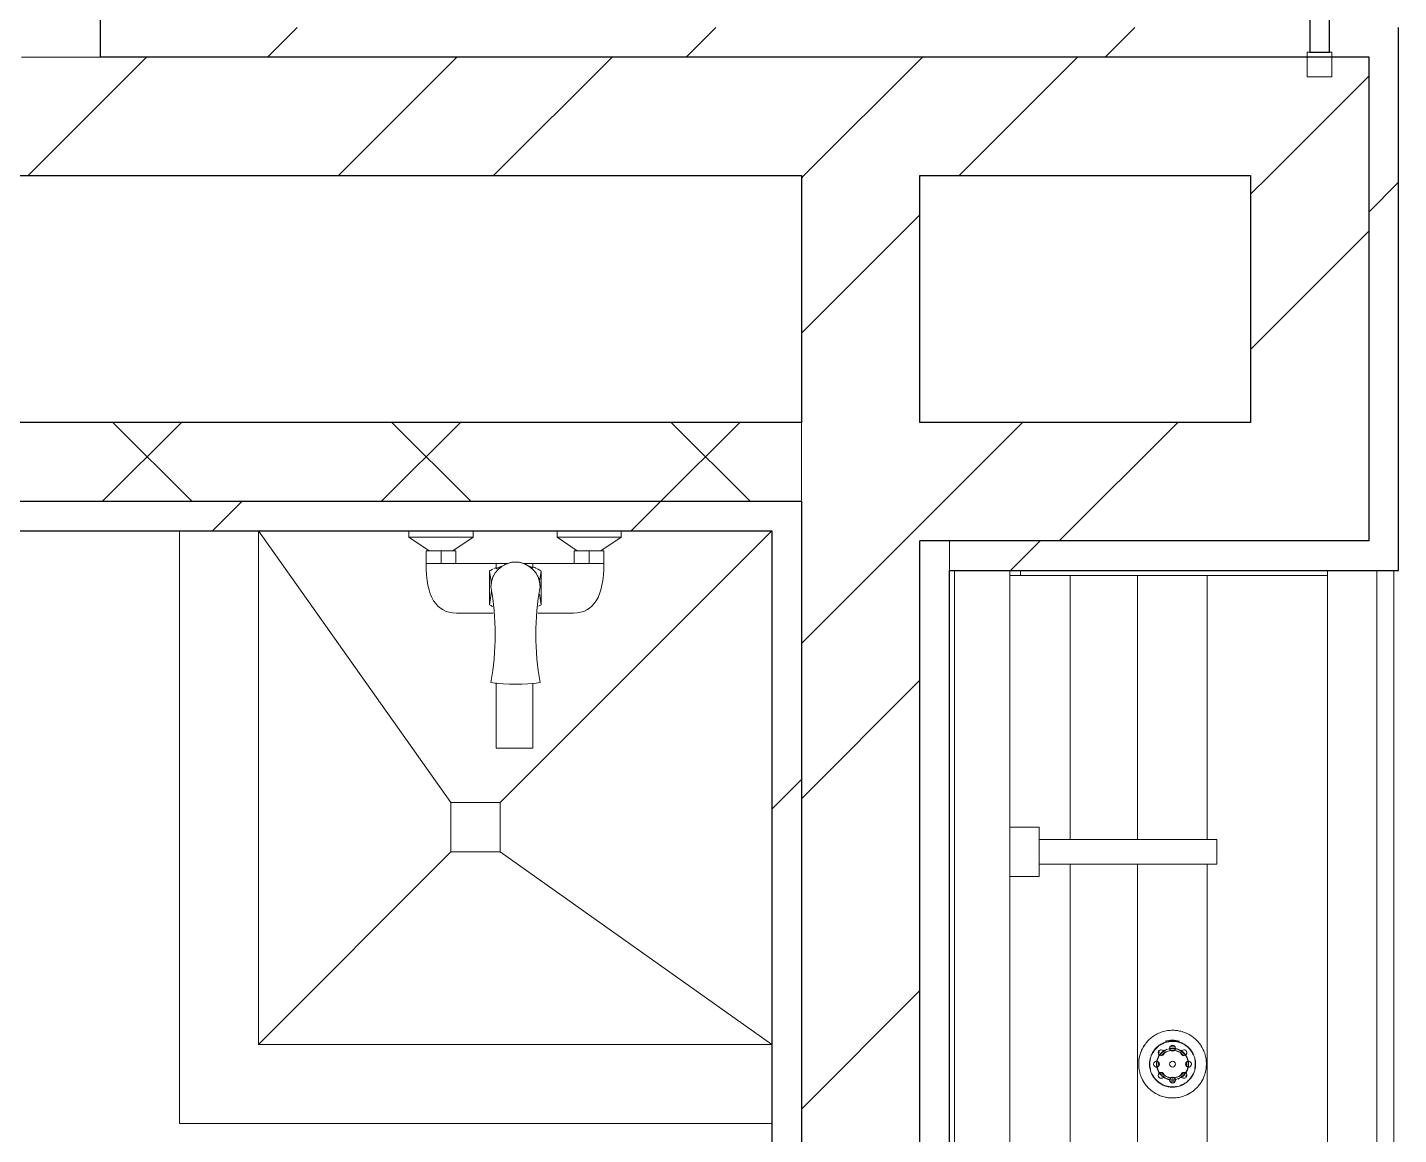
# Model space of a CAD drawing. Header units: millimetres. Extents: x -88595 to 880822, y -1054509 to -148035.
# Drawn here: x 316114 to 317503, y -273198 to -272077 of the extents above; entities that cross this region are included whole.
import ezdxf

# ---------------------------------------------------------------- set-up
doc = ezdxf.new("R2010")
doc.units = ezdxf.units.MM
for name, color, linetype, lineweight in [('Витраж', 7, 'Continuous', 9), ('Обобщенные модели', 7, 'Continuous', 18), ('Оборудование', 7, 'Continuous', 18), ('Сантехника', 7, 'Continuous', 18), ('Стены наружные', 7, 'Continuous', 18), ('Стены разрез', 7, 'Continuous', 30), ('Стены штриховка', 7, 'Continuous', 9)]:
    doc.layers.add(name, color=color, linetype=linetype, lineweight=lineweight)

# ---------------------------------------------------------------- blocks, each defined once
blk = doc.blocks.new('2 этаж')
at = {"layer": 'Витраж', "lineweight": 18}
for p, q in [((346770, 655706.5), (346745, 655706.5)), ((346745, 655706.5), (346745, 655681.5)), ((346770, 655681.5), (346770, 655706.5)), ((346745, 655681.5), (346770, 655681.5))]:
    blk.add_line(p, q, dxfattribs=at)
at = {"layer": 'Обобщенные модели'}
for p, q in [((345602.5, 655221.5), (345602.5, 654621.5)), ((345682.5, 654701.5), (345682.5, 655221.5)), ((345682.5, 655221.5), (345877.5, 654946.5)), ((346202.5, 655221.5), (345927.5, 654946.5)), ((345927.5, 654946.5), (345877.5, 654946.5)), ((345877.5, 654946.5), (345877.5, 654896.5)), ((345927.5, 654896.5), (345927.5, 654946.5)), ((345682.5, 654701.5), (345877.5, 654896.5)), ((345877.5, 654896.5), (345927.5, 654896.5)), ((345927.5, 654896.5), (346202.5, 654701.5)), ((346202.5, 654701.5), (345682.5, 654701.5)), ((345602.5, 654621.5), (346202.5, 654621.5))]:
    blk.add_line(p, q, dxfattribs=at)
at = {"layer": 'Обобщенные модели', "lineweight": 9}
for centre, radius, start, end in [((345943, 655165), 24.9, 0, 180), ((345645.7, 655116.5), 276.6, 349.8828, 10.1172), ((346240.2, 655116.5), 276.6, 169.8828, 190.1172), ((345943, 655252.2), 186, 262.307, 277.693)]:
    blk.add_arc(centre, radius, start, end, dxfattribs=at)
for points, knots in [([(345923.7, 655180.8), (345923.4, 655180.4), (345922.9, 655179.8), (345922.4, 655179.1), (345922.2, 655178.8)], [0.57142857, 0.57142857, 0.57142857, 0.57142857, 0.60714286, 0.63719083, 0.63719083, 0.63719083, 0.63719083]), ([(345929.3, 655185.9), (345929.1, 655185.7), (345928.6, 655185.4), (345928, 655184.9), (345927.4, 655184.5), (345926.9, 655184.1), (345926.5, 655183.7), (345926.3, 655183.5), (345926.2, 655183.4)], [0.365798, 0.365798, 0.365798, 0.365798, 0.3928571, 0.4107143, 0.4285714, 0.4464286, 0.4642857, 0.4733784, 0.4733784, 0.4733784, 0.4733784]), ([(345935.1, 655188.7), (345934.9, 655188.6), (345934.3, 655188.4), (345933.4, 655188), (345932.6, 655187.7), (345932.2, 655187.5), (345931.9, 655187.4)], [0.1967317, 0.1967317, 0.1967317, 0.1967317, 0.21428571, 0.25, 0.26785714, 0.28571429, 0.28571429, 0.28571429, 0.28571429]), ([(345943, 655189.9), (345942, 655189.9), (345940.5, 655189.9), (345938.6, 655189.6), (345937.6, 655189.4), (345937.2, 655189.3)], [0, 0, 0, 0, 0.0714286, 0.1071429, 0.1428571, 0.1428571, 0.1428571, 0.1428571]), ([(345948.7, 655189.3), (345948.3, 655189.4), (345947.4, 655189.6), (345945.4, 655189.9), (345944, 655189.9), (345943, 655189.9)], [0.8571429, 0.8571429, 0.8571429, 0.8571429, 0.8928571, 0.9285714, 1, 1, 1, 1]), ([(345954, 655187.4), (345953.8, 655187.5), (345953.4, 655187.7), (345952.5, 655188), (345951.7, 655188.4), (345951, 655188.6), (345950.8, 655188.7)], [0.71428571, 0.71428571, 0.71428571, 0.71428571, 0.73214286, 0.75, 0.78571429, 0.8032683, 0.8032683, 0.8032683, 0.8032683]), ([(345959.7, 655183.4), (345959.7, 655183.5), (345959.2, 655183.9), (345958.7, 655184.4), (345957.9, 655184.9), (345957.3, 655185.4), (345956.9, 655185.7), (345956.6, 655185.9)], [0.5266216, 0.5266216, 0.5266216, 0.5266216, 0.5357143, 0.5714286, 0.5892857, 0.6071429, 0.634202, 0.634202, 0.634202, 0.634202]), ([(345963.7, 655178.8), (345963.5, 655179.1), (345963.1, 655179.8), (345962.5, 655180.4), (345962.3, 655180.8)], [0.36280917, 0.36280917, 0.36280917, 0.36280917, 0.39285714, 0.42857143, 0.42857143, 0.42857143, 0.42857143]), ([(345920.7, 655176.2), (345920.5, 655175.8), (345920.1, 655174.9), (345919.7, 655173.8), (345919.4, 655173.2), (345919.4, 655173)], [0.71428571, 0.71428571, 0.71428571, 0.71428571, 0.75, 0.78571429, 0.80227909, 0.80227909, 0.80227909, 0.80227909]), ([(345966.6, 655173), (345966.5, 655173.2), (345966.3, 655173.8), (345965.8, 655174.9), (345965.4, 655175.8), (345965.2, 655176.2)], [0.19772091, 0.19772091, 0.19772091, 0.19772091, 0.21428571, 0.25, 0.28571429, 0.28571429, 0.28571429, 0.28571429])]:
    blk.add_open_spline(points, degree=3, knots=knots, dxfattribs=at)
for points in [[(345918.7, 655170.9), (345918.3, 655169), (345918.1, 655167), (345918.1, 655165)], [(345967.9, 655165), (345967.9, 655167), (345967.6, 655169), (345967.2, 655170.9)]]:
    blk.add_open_spline(points, degree=3, dxfattribs=at)
at = {"layer": 'Сантехника'}
for p, q in [((345835, 655221.5), (345835, 655215.2)), ((345900, 655215.2), (345900, 655221.5)), ((345985, 655221.5), (345985, 655215.2)), ((346050, 655215.2), (346050, 655221.5)), ((345835, 655215.2), (345855.5, 655201.5)), ((345900, 655215.2), (345835, 655215.2)), ((345879.5, 655201.5), (345900, 655215.2)), ((345985, 655215.2), (346005.5, 655201.5)), ((346050, 655215.2), (345985, 655215.2)), ((346029.5, 655201.5), (346050, 655215.2)), ((345852.5, 655201.5), (345867.5, 655201.5)), ((345852.5, 655188.5), (345852.5, 655201.5)), ((345867.5, 655201.5), (345882.5, 655201.5)), ((345867.5, 655201.5), (345867.5, 655188.5)), ((345882.5, 655201.5), (345882.5, 655188.5)), ((346002.5, 655201.5), (346017.5, 655201.5)), ((346002.5, 655188.5), (346002.5, 655201.5)), ((346017.5, 655201.5), (346032.5, 655201.5)), ((346017.5, 655188.5), (346017.5, 655201.5)), ((346032.5, 655201.5), (346032.5, 655188.5)), ((345852.3, 655188.5), (345859.6, 655188.5)), ((345867.5, 655188.5), (345859.6, 655188.5)), ((345875.4, 655188.5), (345867.5, 655188.5)), ((345875.4, 655188.5), (345923.3, 655188.5)), ((345916.6, 655146.8), (345916.6, 655180.9)), ((345916.6, 655180.9), (345918.5, 655168.2)), ((345923.3, 655183.2), (345923.3, 655188.5)), ((345923.3, 655188.5), (345935.1, 655188.5)), ((345950.8, 655188.5), (345960.5, 655188.5)), ((345960.5, 655188.5), (345960.5, 655184.2)), ((345960.5, 655188.5), (346009.6, 655188.5)), ((345967.1, 655170.6), (345969, 655180.9)), ((345969, 655180.9), (345969, 655146.8)), ((346017.5, 655188.5), (346009.6, 655188.5)), ((346025.4, 655188.5), (346017.5, 655188.5)), ((346025.4, 655188.5), (346032.4, 655188.5)), ((346387.5, 653511.5), (346387.5, 655181.5)), ((346443.5, 655176.5), (346443.5, 655181.5)), ((346443.5, 655181.5), (346443.5, 655176.5)), ((346454.4, 655176.5), (346454.4, 655181.5)), ((346765.5, 655181.5), (346765.5, 655176.5)), ((346815.5, 653511.5), (346815.5, 655181.5)), ((346832.5, 653511.5), (346832.5, 655181.5)), ((346443.5, 653516.5), (346443.5, 655176.5)), ((346443.5, 655176.5), (346445.9, 655176.5)), ((346454.4, 655176.5), (346445.9, 655176.5)), ((346765.5, 655176.5), (346454.4, 655176.5)), ((346504.9, 654908.9), (346504.9, 655176.5)), ((346572.9, 654909), (346572.9, 655176.5)), ((346643.6, 654909), (346643.6, 655176.5)), ((346765.5, 653516.5), (346765.5, 655176.5)), ((345916.6, 655146.8), (345918.5, 655160.6)), ((345969, 655146.8), (345967.2, 655157.6)), ((345883.1, 655138.3), (345920.4, 655138.3)), ((345965.5, 655138.3), (346001.6, 655138.3)), ((345923.3, 655008.8), (345923.3, 655067.5)), ((345960.5, 655067.4), (345960.5, 655008.8)), ((345923.3, 655008.8), (345923.3, 655001.5)), ((345923.3, 655001.5), (345960.5, 655001.5)), ((345960.5, 655001.5), (345960.5, 655008.8)), ((346473.5, 654921.5), (346443.5, 654921.5)), ((346473.5, 654871.5), (346473.5, 654921.5)), ((346653.5, 654909), (346473.5, 654909)), ((346653.5, 654884), (346653.5, 654909)), ((346443.5, 654871.5), (346473.5, 654871.5)), ((346473.5, 654884), (346653.5, 654884)), ((346504.9, 654358.9), (346504.9, 654884.1)), ((346572.9, 654359), (346572.9, 654884)), ((346643.6, 654359), (346643.6, 654884))]:
    blk.add_line(p, q, dxfattribs=at)
at = {"layer": 'Сантехника', "flags": 128}
for points in [[(346642.8, 654681.5), (346642.8, 654682.9), (346642.7, 654684.2), (346642.6, 654685.6), (346642.4, 654687), (346642.1, 654688.3), (346641.8, 654689.7), (346641.5, 654691), (346641.1, 654692.3), (346640.6, 654693.6), (346640.1, 654694.9), (346639.5, 654696.1), (346638.9, 654697.3), (346638.3, 654698.5), (346637.6, 654699.7), (346636.8, 654700.9), (346636, 654702), (346635.2, 654703.1), (346634.3, 654704.1), (346633.4, 654705.1), (346632.4, 654706.1), (346631.4, 654707), (346630.4, 654707.9), (346629.3, 654708.8), (346628.2, 654709.6), (346627, 654710.4), (346625.9, 654711.1), (346624.7, 654711.8), (346623.4, 654712.4), (346622.2, 654713), (346620.9, 654713.5), (346619.6, 654713.9), (346618.3, 654714.4), (346617, 654714.7), (346615.7, 654715), (346614.3, 654715.3), (346613, 654715.5), (346611.6, 654715.7), (346610.2, 654715.8), (346608.9, 654715.8), (346607.5, 654715.8), (346606.1, 654715.7), (346604.8, 654715.6), (346603.4, 654715.4), (346602, 654715.2), (346600.7, 654714.9), (346599.4, 654714.6), (346598.1, 654714.2), (346596.8, 654713.7), (346595.5, 654713.2), (346594.2, 654712.7), (346593, 654712.1), (346591.8, 654711.5), (346590.6, 654710.8), (346589.4, 654710), (346588.3, 654709.2), (346587.2, 654708.4), (346586.2, 654707.5), (346585.1, 654706.6), (346584.2, 654705.7), (346583.2, 654704.7), (346582.3, 654703.6), (346581.4, 654702.6), (346580.6, 654701.5), (346579.8, 654700.3), (346579.1, 654699.2), (346578.4, 654698), (346577.8, 654696.8), (346577.2, 654695.5), (346576.7, 654694.3), (346576.2, 654693), (346575.7, 654691.7), (346575.4, 654690.4), (346575, 654689), (346574.8, 654687.7), (346574.5, 654686.3), (346574.4, 654685), (346574.3, 654683.6), (346574.2, 654682.2), (346574.2, 654681.5)], [(346585.2, 654681.5), (346585.2, 654682.4), (346585.3, 654683.4), (346585.4, 654684.3), (346585.5, 654685.2), (346585.7, 654686.1), (346585.9, 654687), (346586.1, 654687.9), (346586.4, 654688.8), (346586.7, 654689.7), (346587, 654690.6), (346587.4, 654691.4), (346587.8, 654692.3), (346588.3, 654693.1), (346588.8, 654693.9), (346589.3, 654694.7), (346589.8, 654695.4), (346590.4, 654696.2), (346591, 654696.9), (346591.6, 654697.6), (346592.3, 654698.2), (346592.9, 654698.9), (346593.7, 654699.5), (346594.4, 654700), (346595.1, 654700.6), (346595.9, 654701.1), (346596.7, 654701.6), (346597.5, 654702.1), (346598.3, 654702.5), (346599.2, 654702.9), (346600.1, 654703.2), (346600.9, 654703.5), (346601.8, 654703.8), (346602.7, 654704.1), (346603.6, 654704.3), (346604.5, 654704.5), (346605.5, 654704.6), (346606.4, 654704.7), (346607.3, 654704.8), (346608.2, 654704.8), (346609.2, 654704.8), (346610.1, 654704.8), (346611, 654704.7), (346612, 654704.5), (346612.9, 654704.4), (346613.8, 654704.2), (346614.7, 654704), (346615.6, 654703.7), (346616.5, 654703.4), (346617.3, 654703.1), (346618.2, 654702.7), (346619, 654702.3), (346619.9, 654701.8), (346620.7, 654701.4), (346621.4, 654700.9), (346622.2, 654700.3), (346623, 654699.8), (346623.7, 654699.2), (346624.4, 654698.6), (346625, 654697.9), (346625.7, 654697.2), (346626.3, 654696.5), (346626.9, 654695.8), (346627.4, 654695.1), (346628, 654694.3), (346628.5, 654693.5), (346628.9, 654692.7), (346629.4, 654691.9), (346629.8, 654691), (346630.1, 654690.2), (346630.5, 654689.3), (346630.7, 654688.4), (346631, 654687.5), (346631.2, 654686.6), (346631.4, 654685.7), (346631.6, 654684.8), (346631.7, 654683.9), (346631.8, 654682.9), (346631.8, 654682), (346631.8, 654681.5)], [(346595.3, 654700.4), (346596.1, 654700.9), (346596.8, 654701.4), (346597.6, 654701.8), (346598.5, 654702.2), (346599.3, 654702.6), (346600.2, 654703), (346601, 654703.3), (346601.9, 654703.6), (346602.8, 654703.8), (346603.7, 654704), (346604.6, 654704.2), (346605.5, 654704.3), (346606.4, 654704.4), (346607.3, 654704.5), (346608.3, 654704.5), (346609.2, 654704.5), (346610.1, 654704.5), (346611, 654704.4), (346611.9, 654704.3), (346612.8, 654704.1), (346613.7, 654703.9), (346614.6, 654703.7), (346615.5, 654703.5), (346616.4, 654703.2), (346617.2, 654702.8), (346618.1, 654702.5), (346618.9, 654702.1), (346619.7, 654701.6), (346620.5, 654701.2), (346621.3, 654700.7), (346622.1, 654700.1), (346622.8, 654699.6), (346623.5, 654699), (346624.2, 654698.4), (346624.9, 654697.7), (346625.5, 654697.1), (346626.1, 654696.4), (346626.7, 654695.7), (346627.2, 654694.9), (346627.8, 654694.2), (346628.2, 654693.4), (346628.7, 654692.6)], [(346605.6, 654704.6), (346605, 654704.5), (346604.1, 654704.4), (346603.2, 654704.2), (346602.3, 654704), (346601.4, 654703.7), (346600.5, 654703.4), (346599.7, 654703.1), (346598.8, 654702.7), (346598, 654702.3)], [(346619.5, 654702.1), (346618.7, 654702.5), (346617.8, 654702.9), (346616.9, 654703.2), (346616.1, 654703.5), (346615.2, 654703.8), (346614.3, 654704.1), (346613.4, 654704.3), (346612.5, 654704.5), (346611.5, 654704.6), (346611.4, 654704.6)], [(346588.1, 654692.1), (346588.5, 654693), (346589, 654693.7), (346589.5, 654694.5), (346590, 654695.3), (346590.6, 654696), (346591.2, 654696.7), (346591.8, 654697.4), (346592.5, 654698), (346593.1, 654698.7), (346593.8, 654699.3), (346594.5, 654699.8)], [(346592, 654697.9), (346591.3, 654697.2), (346590.7, 654696.5), (346590.1, 654695.8), (346589.6, 654695.1), (346589, 654694.3), (346588.5, 654693.5), (346588.1, 654692.7)], [(346592.3, 654681.5), (346592.3, 654682.2), (346592.4, 654682.8), (346592.4, 654683.4), (346592.5, 654684.1), (346592.6, 654684.7), (346592.8, 654685.4), (346592.9, 654686), (346593.1, 654686.6), (346593.3, 654687.2), (346593.6, 654687.8), (346593.8, 654688.4), (346594.1, 654689), (346594.4, 654689.6), (346594.8, 654690.1), (346595.1, 654690.7), (346595.5, 654691.2), (346595.9, 654691.7), (346596.3, 654692.2), (346596.8, 654692.7), (346597.2, 654693.1), (346597.7, 654693.6), (346598.2, 654694), (346598.7, 654694.4), (346599.2, 654694.8), (346599.7, 654695.1)], [(346605.1, 654697.3), (346605.7, 654697.5), (346606.4, 654697.6), (346607, 654697.6), (346607.7, 654697.7), (346608.3, 654697.7), (346609, 654697.7), (346609.6, 654697.7), (346610.3, 654697.6), (346610.9, 654697.5), (346611.5, 654697.4)], [(346617.5, 654695), (346618, 654694.6), (346618.6, 654694.2), (346619.1, 654693.8), (346619.5, 654693.4), (346620, 654692.9), (346620.4, 654692.4), (346620.9, 654692), (346621.3, 654691.5), (346621.7, 654690.9), (346622, 654690.4), (346622.4, 654689.9), (346622.7, 654689.3), (346623, 654688.7), (346623.3, 654688.1), (346623.5, 654687.5), (346623.8, 654686.9), (346624, 654686.3), (346624.1, 654685.7), (346624.3, 654685.1), (346624.4, 654684.4), (346624.5, 654683.8), (346624.6, 654683.1), (346624.7, 654682.5), (346624.7, 654681.9), (346624.7, 654681.5)], [(346628.7, 654693.1), (346628.2, 654693.9), (346627.7, 654694.7), (346627.2, 654695.4), (346626.6, 654696.2), (346626, 654696.9), (346625.4, 654697.6), (346624.7, 654698.2)], [(346574.2, 654681.5), (346574.2, 654680.1), (346574.3, 654678.8), (346574.4, 654677.4), (346574.6, 654676), (346574.9, 654674.7), (346575.2, 654673.4), (346575.5, 654672), (346575.9, 654670.7), (346576.4, 654669.4), (346576.9, 654668.1), (346577.5, 654666.9), (346578.1, 654665.7), (346578.7, 654664.5), (346579.4, 654663.3), (346580.2, 654662.1), (346581, 654661), (346581.8, 654659.9), (346582.7, 654658.9), (346583.6, 654657.9), (346584.6, 654656.9), (346585.6, 654656), (346586.6, 654655.1), (346587.7, 654654.2), (346588.8, 654653.4), (346590, 654652.6), (346591.1, 654651.9), (346592.3, 654651.3), (346593.6, 654650.6), (346594.8, 654650.1), (346596.1, 654649.5), (346597.4, 654649.1), (346598.7, 654648.6), (346600, 654648.3), (346601.3, 654648), (346602.7, 654647.7), (346604, 654647.5), (346605.4, 654647.3), (346606.8, 654647.3), (346608.1, 654647.2), (346609.5, 654647.2), (346610.9, 654647.3), (346612.2, 654647.4), (346613.6, 654647.6), (346615, 654647.8), (346616.3, 654648.1), (346617.6, 654648.4), (346618.9, 654648.8), (346620.2, 654649.3), (346621.5, 654649.8), (346622.8, 654650.3), (346624, 654650.9), (346625.2, 654651.6), (346626.4, 654652.3), (346627.6, 654653), (346628.7, 654653.8), (346629.8, 654654.6), (346630.8, 654655.5), (346631.9, 654656.4), (346632.8, 654657.3), (346633.8, 654658.3), (346634.7, 654659.4), (346635.6, 654660.4), (346636.4, 654661.5), (346637.2, 654662.7), (346637.9, 654663.8), (346638.6, 654665), (346639.2, 654666.2), (346639.8, 654667.5), (346640.3, 654668.7), (346640.8, 654670), (346641.3, 654671.3), (346641.6, 654672.6), (346642, 654674), (346642.2, 654675.3), (346642.5, 654676.7), (346642.6, 654678), (346642.7, 654679.4), (346642.8, 654680.8), (346642.8, 654681.5)], [(346585.6, 654685.7), (346585.4, 654684.8), (346585.3, 654683.9), (346585.2, 654682.9), (346585.2, 654682), (346585.2, 654681.5)], [(346585.2, 654681.5), (346585.2, 654680.6), (346585.3, 654679.6), (346585.4, 654678.7), (346585.5, 654677.8)], [(346631.8, 654681.5), (346631.8, 654680.6), (346631.7, 654679.6), (346631.6, 654678.7), (346631.5, 654677.8), (346631.3, 654676.9), (346631.1, 654676), (346630.9, 654675.1), (346630.6, 654674.2), (346630.3, 654673.3), (346630, 654672.4), (346629.6, 654671.6), (346629.2, 654670.7), (346628.7, 654669.9), (346628.2, 654669.1), (346627.7, 654668.3), (346627.2, 654667.6), (346626.6, 654666.9), (346626, 654666.1), (346625.4, 654665.5), (346624.7, 654664.8), (346624.1, 654664.2), (346623.3, 654663.5), (346622.6, 654663), (346621.9, 654662.4), (346621.1, 654661.9), (346620.3, 654661.4), (346619.5, 654661), (346618.7, 654660.5), (346617.8, 654660.1), (346616.9, 654659.8), (346616.1, 654659.5), (346615.2, 654659.2), (346614.3, 654658.9), (346613.4, 654658.7), (346612.5, 654658.5), (346611.5, 654658.4), (346610.6, 654658.3), (346609.7, 654658.2), (346608.8, 654658.2), (346607.8, 654658.2), (346606.9, 654658.3), (346606, 654658.3), (346605, 654658.5), (346604.1, 654658.6), (346603.2, 654658.8), (346602.3, 654659), (346601.4, 654659.3), (346600.5, 654659.6), (346599.7, 654659.9), (346598.8, 654660.3), (346598, 654660.7), (346597.1, 654661.2), (346596.3, 654661.6), (346595.6, 654662.1), (346594.8, 654662.7), (346594, 654663.2), (346593.3, 654663.8), (346592.6, 654664.4), (346592, 654665.1), (346591.3, 654665.8), (346590.7, 654666.5), (346590.1, 654667.2), (346589.6, 654667.9), (346589, 654668.7), (346588.5, 654669.5), (346588.1, 654670.3), (346587.6, 654671.1), (346587.2, 654672), (346586.9, 654672.8), (346586.5, 654673.7), (346586.3, 654674.6), (346586, 654675.5), (346585.8, 654676.4), (346585.6, 654677.3), (346585.4, 654678.2), (346585.3, 654679.1), (346585.2, 654680.1), (346585.2, 654681), (346585.2, 654681.5)], [(346585.5, 654681.5), (346585.5, 654682.4), (346585.5, 654683.3), (346585.6, 654684.3), (346585.8, 654685.2), (346585.9, 654686.1), (346586.1, 654686.7)], [(346586, 654676.4), (346585.8, 654677.3), (346585.7, 654678.3), (346585.6, 654679.2), (346585.5, 654680.1), (346585.5, 654681), (346585.5, 654681.5)], [(346599.5, 654668), (346599, 654668.4), (346598.5, 654668.8), (346598, 654669.2), (346597.5, 654669.6), (346597, 654670.1), (346596.6, 654670.6), (346596.1, 654671), (346595.7, 654671.6), (346595.3, 654672.1), (346595, 654672.6), (346594.6, 654673.2), (346594.3, 654673.7), (346594, 654674.3), (346593.7, 654674.9), (346593.5, 654675.5), (346593.2, 654676.1), (346593, 654676.7), (346592.9, 654677.3), (346592.7, 654677.9), (346592.6, 654678.6), (346592.5, 654679.2), (346592.4, 654679.9), (346592.3, 654680.5), (346592.3, 654681.2), (346592.3, 654681.5)], [(346624.7, 654681.5), (346624.7, 654680.9), (346624.6, 654680.2), (346624.6, 654679.6), (346624.5, 654678.9), (346624.4, 654678.3), (346624.2, 654677.7), (346624.1, 654677), (346623.9, 654676.4), (346623.7, 654675.8), (346623.4, 654675.2), (346623.2, 654674.6), (346622.9, 654674), (346622.6, 654673.5), (346622.2, 654672.9), (346621.9, 654672.4), (346621.5, 654671.8), (346621.1, 654671.3), (346620.7, 654670.8), (346620.2, 654670.3), (346619.8, 654669.9), (346619.3, 654669.4), (346618.8, 654669), (346618.3, 654668.6), (346617.8, 654668.2), (346617.3, 654667.9)], [(346630.9, 654686.7), (346631, 654686.6), (346631.2, 654685.7), (346631.3, 654684.8), (346631.4, 654683.8), (346631.5, 654682.9), (346631.5, 654682), (346631.5, 654681.5)], [(346631.5, 654681.5), (346631.5, 654680.6), (346631.5, 654679.7), (346631.4, 654678.7), (346631.2, 654677.8), (346631.1, 654676.9), (346630.9, 654676)], [(346631.4, 654677.3), (346631.6, 654678.2), (346631.7, 654679.1), (346631.8, 654680.1), (346631.8, 654681), (346631.8, 654681.5)], [(346631.8, 654681.5), (346631.8, 654682.4), (346631.7, 654683.4), (346631.6, 654684.3), (346631.5, 654685.2)], [(346612.4, 654658.8), (346611.5, 654658.7), (346610.6, 654658.6), (346609.7, 654658.5), (346608.7, 654658.5), (346607.8, 654658.5), (346606.9, 654658.5), (346606, 654658.6), (346605.1, 654658.7), (346604.2, 654658.9), (346603.3, 654659.1), (346602.4, 654659.3), (346601.5, 654659.6), (346600.6, 654659.9), (346599.8, 654660.2), (346598.9, 654660.6), (346598.1, 654661), (346597.3, 654661.4), (346596.5, 654661.9), (346595.7, 654662.4), (346594.9, 654662.9), (346594.2, 654663.4), (346593.5, 654664), (346592.8, 654664.6), (346592.1, 654665.3), (346591.5, 654665.9), (346590.9, 654666.6), (346590.3, 654667.4), (346589.8, 654668.1), (346589.3, 654668.8), (346588.8, 654669.6), (346588.3, 654670.4)], [(346588.3, 654669.9), (346588.8, 654669.1), (346589.3, 654668.3), (346589.8, 654667.6), (346590.4, 654666.9), (346591, 654666.1), (346591.6, 654665.5), (346592.3, 654664.8)], [(346611.9, 654665.7), (346611.3, 654665.5), (346610.6, 654665.4), (346610, 654665.4), (346609.3, 654665.3), (346608.7, 654665.3), (346608, 654665.3), (346607.4, 654665.3), (346606.7, 654665.4), (346606.1, 654665.5), (346605.5, 654665.6)], [(346628.9, 654670.9), (346628.5, 654670.1), (346628, 654669.3), (346627.5, 654668.5), (346627, 654667.7), (346626.4, 654667), (346625.8, 654666.3), (346625.2, 654665.6), (346624.6, 654665), (346623.9, 654664.4), (346623.2, 654663.7), (346622.5, 654663.2)], [(346625, 654665.1), (346625.7, 654665.8), (346626.3, 654666.5), (346626.9, 654667.2), (346627.4, 654667.9), (346628, 654668.7), (346628.5, 654669.5), (346628.9, 654670.3)], [(346597.5, 654661), (346598.3, 654660.5), (346599.2, 654660.1), (346600.1, 654659.8), (346600.9, 654659.5), (346601.8, 654659.2), (346602.7, 654658.9), (346603.6, 654658.7), (346604.5, 654658.5), (346605.5, 654658.4)], [(346621.7, 654662.6), (346620.9, 654662.1), (346620.2, 654661.6), (346619.4, 654661.2), (346618.5, 654660.8), (346617.7, 654660.4), (346616.8, 654660), (346616, 654659.7)], [(346616.5, 654659.6), (346617.3, 654659.9), (346618.2, 654660.3), (346619, 654660.7)]]:
    blk.add_lwpolyline(points, dxfattribs=at)
at = {"layer": 'Сантехника'}
for centre, radius, start, end in [((346608.5, 654681.5), 34.3, 112.2071, 130.7179), ((346608.5, 654681.5), 24.3, 73.2045, 108), ((346608.5, 654681.5), 34.3, 81.2405, 94.5295), ((346608.5, 654681.5), 34.3, 75.5624, 77.7435), ((346608.5, 654681.5), 34.3, 56.5875, 72.8932), ((346608.5, 654681.5), 34.3, 164.3157, 167.198), ((346608.5, 654681.5), 34.3, 145.0376, 161.2102), ((346608.5, 654681.5), 23, 144, 154.1058), ((346608.5, 654681.5), 15.9, 0, 180), ((346608.5, 654681.5), 16.2, 110.5449, 155.2568), ((346597, 654693), 3, 45, 225), ((346597, 654693), 3, 135, 195), ((346608.5, 654681.5), 18.1, 136.4294, 141.4432), ((346597, 654693), 3, 210, 225), ((346597, 654693), 3, 225, 45), ((346597, 654693), 3, 225, 285), ((346597, 654693), 3, 90, 120), ((346608.5, 654681.5), 14.1, 136.2949, 141.7649), ((346608.5, 654681.5), 14.1, 127.2178, 138.2234), ((346608.5, 654681.5), 14.1, 125.0449, 135), ((346608.5, 654681.5), 13.9, 45, 135), ((346608.5, 654681.5), 13.9, 45, 135), ((346597, 654693), 3, 330, 45), ((346608.5, 654681.5), 14.1, 113.7949, 123.75), ((346608.5, 654681.5), 16.2, 64.1977, 101.028), ((346608.5, 654697.7), 3, 0, 180), ((346608.5, 654697.7), 3, 0, 180), ((346608.5, 654697.7), 3, 180, 255), ((346608.5, 654697.7), 3, 180, 0), ((346608.5, 654681.5), 14.1, 91.2949, 101.25), ((346608.5, 654681.5), 14.1, 84.6458, 100.001), ((346608.5, 654681.5), 18.1, 83.5568, 96.4432), ((346608.5, 654681.5), 14.1, 80.0449, 90), ((346608.5, 654697.7), 3, 285, 0), ((346608.5, 654681.5), 14.1, 68.7949, 78.75), ((346608.5, 654681.5), 14.1, 58.4005, 67.5), ((346608.5, 654681.5), 14.1, 46.2949, 56.25), ((346608.5, 654681.5), 16.2, 39.3943, 60), ((346608.5, 654681.5), 14.1, 42.2028, 55.2148), ((346620, 654693), 3, 135, 210), ((346620, 654693), 3, 135, 315), ((346620, 654693), 3, 315, 135), ((346608.5, 654681.5), 14.1, 38.2351, 45), ((346620, 654693), 3, 255, 315), ((346620, 654693), 3, 60, 90), ((346620, 654693), 3, 345, 45), ((346620, 654693), 3, 315, 330), ((346608.5, 654681.5), 23, 25.3123, 36), ((346608.5, 654681.5), 34.3, 20.4173, 38.2302), ((346608.5, 654681.5), 34.3, 170.9241, 180), ((346608.5, 654681.5), 34.3, 180, 184.4583), ((346592.3, 654681.5), 3, 90, 180), ((346592.3, 654681.5), 3, 150, 180), ((346592.3, 654681.5), 3, 180, 210), ((346592.3, 654681.5), 3, 180, 270), ((346592.3, 654681.5), 3, 90, 105), ((346592.3, 654681.5), 3, 255, 270), ((346608.5, 654681.5), 16.2, 161.1781, 180), ((346592.3, 654681.5), 3, 30, 90), ((346592.3, 654681.5), 3, 0, 90), ((346592.3, 654681.5), 3, 270, 0), ((346592.3, 654681.5), 3, 270, 330), ((346608.5, 654681.5), 15.9, 180, 0), ((346608.5, 654681.5), 14.1, 173.2684, 180), ((346608.5, 654681.5), 14.1, 181.2497, 186.7316), ((346608.5, 654681.5), 3, 0, 180), ((346608.5, 654681.5), 3, 180, 0), ((346624.7, 654681.5), 3, 90, 180), ((346624.7, 654681.5), 3, 180, 270), ((346624.7, 654681.5), 3, 90, 150), ((346624.7, 654681.5), 3, 210, 270), ((346608.5, 654681.5), 14.1, 1.2497, 6.7316), ((346608.5, 654681.5), 14.1, 353.2684, 0), ((346608.5, 654681.5), 16.2, 338.4339, 0), ((346624.7, 654681.5), 3, 75, 90), ((346624.7, 654681.5), 3, 0, 90), ((346624.7, 654681.5), 3, 270, 0), ((346624.7, 654681.5), 3, 270, 285), ((346624.7, 654681.5), 3, 0, 30), ((346624.7, 654681.5), 3, 330, 0), ((346608.5, 654681.5), 34.3, 350.2639, 0), ((346608.5, 654681.5), 34.3, 0, 4.4583), ((346608.5, 654681.5), 34.3, 202.2858, 218.2302), ((346608.5, 654681.5), 23, 205.3123, 216), ((346597, 654670.1), 3, 135, 315), ((346597, 654670.1), 3, 165, 225), ((346597, 654670.1), 3, 135, 150), ((346597, 654670.1), 3, 75, 135), ((346597, 654670.1), 3, 315, 135), ((346597, 654670.1), 3, 240, 270), ((346608.5, 654681.5), 16.2, 219.3943, 281.028), ((346608.5, 654681.5), 14.1, 218.2351, 225), ((346608.5, 654681.5), 14.1, 221.7766, 232.7822), ((346608.5, 654681.5), 13.9, 225, 315), ((346608.5, 654681.5), 13.9, 225, 315), ((346608.5, 654681.5), 14.1, 226.2949, 236.25), ((346597, 654670.1), 3, 315, 30), ((346608.5, 654681.5), 14.1, 237.5449, 247.5), ((346608.5, 654681.5), 14.1, 248.7949, 255.0739), ((346608.5, 654665.3), 3, 0, 180), ((346608.5, 654665.3), 3, 105, 180), ((346608.5, 654665.3), 3, 180, 0), ((346608.5, 654665.3), 3, 180, 0), ((346608.5, 654681.5), 14.1, 260.0449, 270), ((346608.5, 654681.5), 14.1, 260.5238, 275.3542), ((346608.5, 654681.5), 18.1, 263.5568, 276.4432), ((346608.5, 654681.5), 14.1, 271.2949, 281.25), ((346608.5, 654665.3), 3, 0, 75), ((346608.5, 654681.5), 14.1, 284.9261, 292.5), ((346608.5, 654681.5), 14.1, 293.7949, 301.5995), ((346608.5, 654681.5), 16.2, 290.5449, 295.8023), ((346608.5, 654681.5), 14.1, 304.7852, 317.7972), ((346608.5, 654681.5), 14.1, 305.0449, 315), ((346608.5, 654681.5), 16.2, 300, 305.8473), ((346620, 654670.1), 3, 45, 225), ((346620, 654670.1), 3, 150, 225), ((346620, 654670.1), 3, 225, 45), ((346608.5, 654681.5), 14.1, 316.2949, 321.7649), ((346620, 654670.1), 3, 45, 105), ((346620, 654670.1), 3, 270, 300), ((346608.5, 654681.5), 18.1, 316.1528, 321.4432), ((346620, 654670.1), 3, 30, 45), ((346620, 654670.1), 3, 315, 15), ((346608.5, 654681.5), 23, 324, 334.1058), ((346608.5, 654681.5), 34.3, 327.6258, 341.2102), ((346608.5, 654681.5), 34.3, 344.3157, 347.198), ((346608.5, 654681.5), 34.3, 236.5875, 252.8932), ((346608.5, 654681.5), 34.3, 293.7082, 310.7179), ((346608.5, 654681.5), 34.3, 313.5244, 316.5478), ((346608.5, 654681.5), 34.3, 255.5624, 259.0767), ((346608.5, 654681.5), 34.3, 261.2405, 274.5295)]:
    blk.add_arc(centre, radius, start, end, dxfattribs=at)
for points in [[(345852.3, 655188.5), (345852.3, 655155), (345862.6, 655138.3), (345883.1, 655138.3)], [(345916.6, 655180.9), (345917.6, 655181.6), (345918.8, 655182.2), (345919.9, 655182.8)], [(345920.9, 655183.3), (345921.7, 655183.7), (345922.5, 655184.1), (345923.3, 655184.4)], [(345923.3, 655183.2), (345925.4, 655184.4), (345927.6, 655185.4), (345929.9, 655186.2)], [(345956.8, 655185.8), (345958, 655185.3), (345959.2, 655184.8), (345960.5, 655184.2)], [(345960.5, 655185.2), (345961.8, 655184.7), (345963.1, 655184.1), (345964.3, 655183.5)], [(345964.9, 655183.2), (345966.4, 655182.5), (345967.7, 655181.7), (345969, 655180.9)], [(346001.6, 655138.3), (346022.1, 655138.3), (346032.4, 655155), (346032.4, 655188.5)], [(345919.9, 655144.9), (345918.8, 655145.5), (345917.6, 655146.2), (345916.6, 655146.8)], [(345969, 655146.8), (345968.1, 655146.3), (345967.1, 655145.7), (345966.1, 655145.2)]]:
    blk.add_open_spline(points, degree=3, dxfattribs=at)
at = {"layer": 'Стены наружные', "lineweight": 30}
for p, q in [((345522.5, 655701.5), (345522.5, 659756.5)), ((346837.5, 655181.5), (346837.5, 655731.5)), ((346807.5, 655701.5), (345522.5, 655701.5)), ((346807.5, 655211.5), (346807.5, 655701.5)), ((344622.5, 655581.5), (346232.5, 655581.5)), ((346232.5, 655581.5), (346232.5, 655331.5)), ((346352.5, 655331.5), (346352.5, 655581.5)), ((346352.5, 655581.5), (346687.5, 655581.5)), ((346687.5, 655581.5), (346687.5, 655331.5)), ((346232.5, 655331.5), (345405, 655331.5)), ((346687.5, 655331.5), (346352.5, 655331.5)), ((345386, 655251.5), (346232.5, 655251.5)), ((346232.5, 655251.5), (346232.5, 653481.5)), ((344652.5, 655221.5), (346202.5, 655221.5)), ((346202.5, 655221.5), (346202.5, 654361.5)), ((346352.5, 653481.5), (346352.5, 655211.5)), ((346807.5, 655211.5), (346352.5, 655211.5)), ((346382.5, 653511.5), (346382.5, 655181.5)), ((346382.5, 655181.5), (346837.5, 655181.5))]:
    blk.add_line(p, q, dxfattribs=at)
at = {"layer": 'Стены наружные', "linetype": 'Continuous', "lineweight": 9}
for p, q in [((345691.6, 655701.5), (345721.6, 655731.5)), ((346115.9, 655701.5), (346145.9, 655731.5)), ((346540.2, 655701.5), (346570.2, 655731.5)), ((345449.3, 655581.5), (345569.3, 655701.5)), ((345763.6, 655581.5), (345883.6, 655701.5)), ((345920.8, 655581.5), (346040.8, 655701.5)), ((346235.1, 655581.5), (346355.1, 655701.5)), ((346392.2, 655581.5), (346512.2, 655701.5)), ((346706.6, 655581.5), (346807.5, 655682.5)), ((346232.5, 655578.9), (346235.1, 655581.5)), ((346687.5, 655562.5), (346706.6, 655581.5)), ((346807.5, 655544.6), (346837.5, 655574.6)), ((346232.5, 655421.8), (346352.5, 655541.8)), ((346687.5, 655405.3), (346807.5, 655525.3)), ((345524.5, 655251.5), (345604.5, 655331.5)), ((345615, 655251.5), (345535, 655331.5)), ((345807.3, 655251.5), (345887.3, 655331.5)), ((345897.8, 655251.5), (345817.8, 655331.5)), ((346090.2, 655251.5), (346170.2, 655331.5)), ((346180.6, 655251.5), (346100.6, 655331.5)), ((346352.5, 655227.5), (346456.6, 655331.5)), ((346493.7, 655211.5), (346613.7, 655331.5)), ((345635.9, 655221.5), (345665.9, 655251.5)), ((346060.2, 655221.5), (346090.2, 655251.5)), ((346232.5, 655107.5), (346352.5, 655227.5)), ((346444.4, 655181.5), (346474.4, 655211.5)), ((346232.5, 654950.3), (346352.5, 655070.3)), ((346202.5, 654939.6), (346232.5, 654969.6)), ((346232.5, 654636), (346352.5, 654756))]:
    blk.add_line(p, q, dxfattribs=at)
at = {"layer": 'Стены разрез'}
for p, q in [((346747.5, 655781.5), (346747.5, 655706.5)), ((346767.5, 655706.5), (346767.5, 655781.5)), ((346747.5, 655706.5), (346767.5, 655706.5))]:
    blk.add_line(p, q, dxfattribs=at)
at = {"layer": 'Стены штриховка'}
for p, q in [((345442.5, 655701.5), (345522.5, 655701.5)), ((346232.5, 655251.5), (346232.5, 655331.5)), ((346382.5, 655181.5), (346382.5, 655211.5))]:
    blk.add_line(p, q, dxfattribs=at)

msp = doc.modelspace()

# ---------------------------------------------------------------- block references
at = {"layer": 'Оборудование', "color": 5, "true_color": 0x0000ff}
msp.add_blockref('2 этаж', (-29334.2, -927808.4), dxfattribs=at)

doc.saveas('drawing.dxf')
